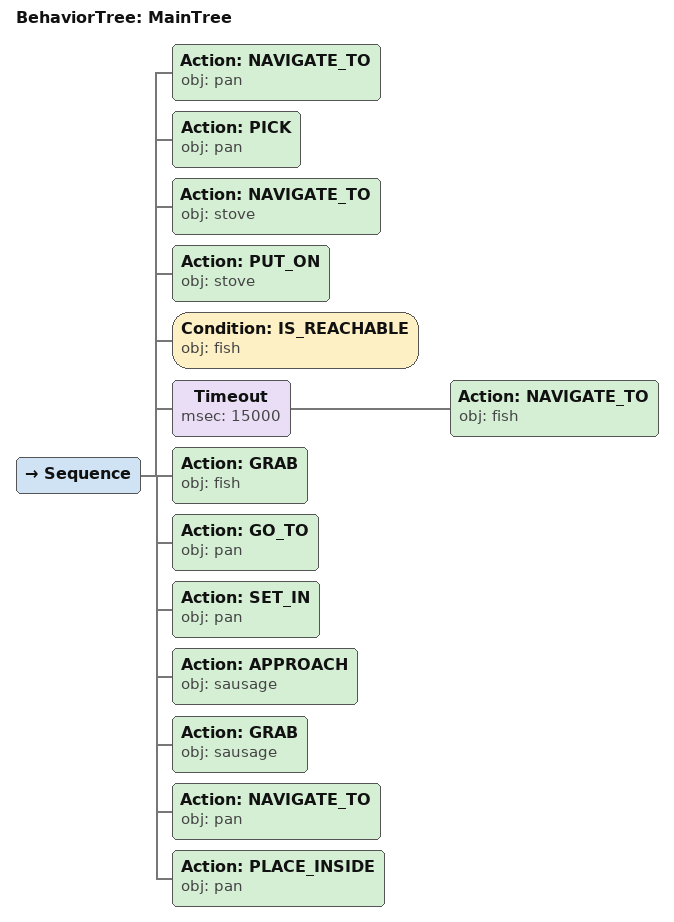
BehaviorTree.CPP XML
<root main_tree_to_execute="MainTree">
  <BehaviorTree ID="MainTree">
    <Sequence>
      <!-- Navigate to pan -->
      <Action ID="NAVIGATE_TO" obj="pan" />
      <!-- Pick pan -->
      <Action ID="PICK" obj="pan" />
      <!-- Navigate to stove -->
      <Action ID="NAVIGATE_TO" obj="stove" />
      <!-- Put on stove -->
      <Action ID="PUT_ON" obj="stove" />
      <!-- Check fish is reachable before NAVIGATE_TO -->
      <Condition ID="IS_REACHABLE" obj="fish" />
      <!-- Timeout: NAVIGATE_TO fish within 15s -->
      <Timeout msec="15000">
        <!-- Navigate to fish -->
        <Action ID="NAVIGATE_TO" obj="fish" />
      </Timeout>
      <!-- Grasp fish -->
      <Action ID="GRAB" obj="fish" />
      <!-- Grab fish -->
      <Action ID="GO_TO" obj="pan" />
      <!-- Go to pan -->
      <Action ID="SET_IN" obj="pan" />
      <!-- Set in pan -->
      <Action ID="APPROACH" obj="sausage" />
      <!-- Approach sausage -->
      <Action ID="GRAB" obj="sausage" />
      <!-- Grab sausage -->
      <Action ID="NAVIGATE_TO" obj="pan" />
      <!-- Place inside pan -->
      <Action ID="PLACE_INSIDE" obj="pan" />
    </Sequence>
  </BehaviorTree>
</root>
